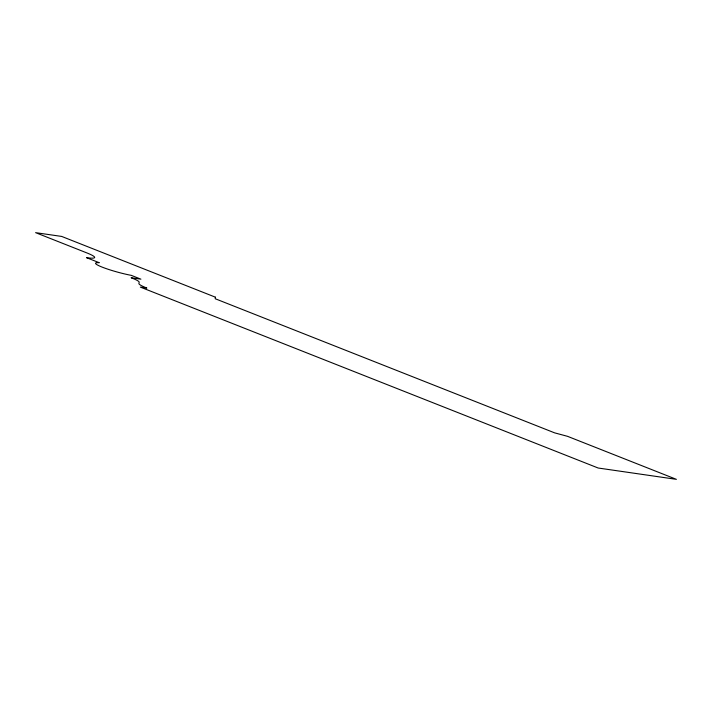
<?xml version="1.0" encoding="UTF-8"?>
<svg xmlns="http://www.w3.org/2000/svg" width="712" height="712" viewBox="0 0 712 712"><rect width="100%" height="100%" fill="white"/><g stroke="black" fill="none" stroke-linecap="round" stroke-linejoin="round"><path stroke-width="1.07" d="M215.362 297.162L215.246 298.746L554.621 432.852L567.544 436.331L676.4 479.345L598.16 468.015L140.326 287.096L146.841 288.04A27.563 3.213 15.2 0 1 138.911 283.456L139.178 282.255A25.312 2.955 15.2 0 0 131.124 277.751L140.905 279.166L131.302 275.366A24.253 2.83 15.2 0 1 102.252 267.16A24.253 2.83 15.2 0 1 99.288 262.719L86.481 257.655A28.391 3.311 15.2 0 0 86.828 252.902L35.6 232.655L61.677 236.428L215.362 297.162"/></g></svg>
